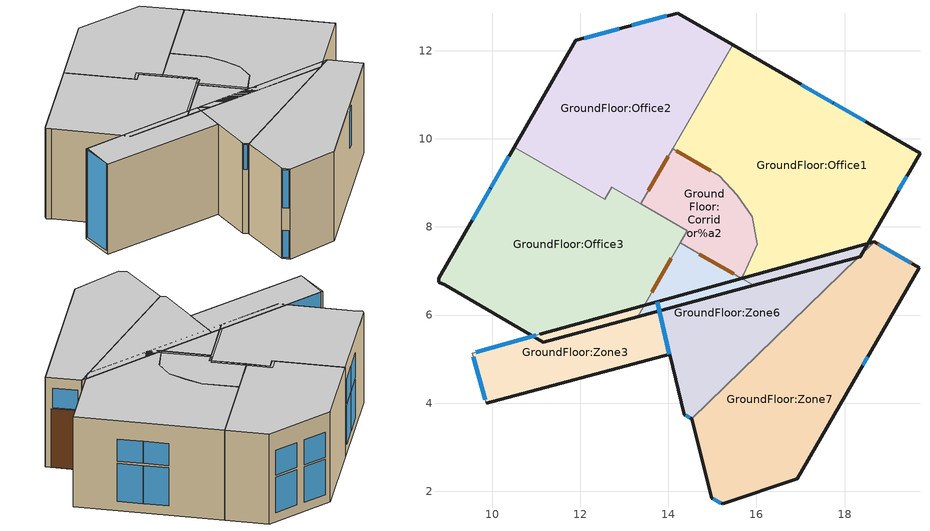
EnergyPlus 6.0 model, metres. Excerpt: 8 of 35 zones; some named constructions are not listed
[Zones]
GroundFloor:Zone7
 floor to Underground:Zone2 (Floor_C): 16.93,2.28 15.23,1.71 14.99,1.85 14.53,3.64 18.67,7.66 19.7,7.07 z0
 wall outside (Ext_Wall): 14.53,3.64 14.99,1.85 15.23,1.71 16.93,2.28 19.7,7.07 18.67,7.66 z0:3.35
 wall to GroundFloor:Zone6 (Int_Part): 18.67,7.66 14.53,3.64 z0:3.35
 window (1001): 18.42,4.86 18.53,5.06 z1.69:3.16; 19.49,7.19 18.78,7.6 z2.24:2.96; 15.02,1.83 15.19,1.73 z0.04:1.05; 15.02,1.83 15.19,1.73 z1.89:3.31
 door (13): 19.53,7.17 18.75,7.62 z0:2.2
 ceiling to FirstFloor:Zone7 (Ceiling_C): 14.99,1.85 15.23,1.71 16.93,2.28 19.7,7.07 18.67,7.66 14.53,3.64 z3.35
GroundFloor:Zone6
 floor to Underground:Zone1 (Floor_C): 18.67,7.66 14.53,3.64 14.36,3.74 14.03,5.09 13.75,6.31 z0
 wall outside (Ext_Wall): 14.03,5.11 14.36,3.74 14.53,3.64 z0:3.35
 wall to GroundFloor:Zone3 (Int_Part): 13.75,6.31 14.03,5.11 z0:3.35
 wall othersidecoefficients (Int_Part): 18.67,7.66 13.75,6.31 z0:3.35
 window inside (1002): 13.75,6.3 14.03,5.11 z0.1:3.35
 window (1001): 14.39,3.72 14.49,3.67 z2.39:3.31
 ceiling to FirstFloor:Zone6 (Ceiling_C): 14.36,3.74 14.53,3.64 18.67,7.66 13.76,6.31 14.03,5.11 z3.35
GroundFloor:Zone3
 floor ground (Floor_C): 14.03,5.11 9.86,4 9.55,5.13 11.08,5.57 13.75,6.31 z0
 wall othersidecoefficients (Int_Part): 9.86,4 14.03,5.11 / 13.75,6.31 11.08,5.57 z0:3.35
 wall to GroundFloor:Zone1 (Int_Part): 11.08,5.57 9.55,5.13 z0:3.35
 wall to GroundFloor:Zone4 (Int_Part): 9.55,5.13 9.86,4 z0:3.35
 window inside (1002): 11,5.55 9.62,5.16 / 9.57,5.06 9.84,4.08 z0.1:3.35
 ceiling to FirstFloor:Zone3 (Ceiling_C): 9.86,4 14.03,5.11 13.75,6.31 11.08,5.57 9.61,5.15 z3.35
GroundFloor:Office3
 floor to UndergroundFloor:Zone1 (Floor_C): 13.3,5.96 11.15,5.39 8.93,6.69 8.78,6.75 8.78,6.84 10.5,9.81 12.56,8.63 12.72,8.91 14.43,7.92 z0
 wall outside (Ext_Wall): 10.5,9.81 8.78,6.84 8.78,6.75 8.93,6.69 z0:3.35
 wall othersidecoefficients (Int_Part): 8.93,6.69 11.15,5.39 13.3,5.96 z0:3.35
 wall to GroundFloor:Corridor%a1 (Int_Part): 13.3,5.96 14.27,7.64 z0:3.35
 wall to GroundFloor:Corridor%a2 (Int_Part): 14.27,7.64 14.43,7.92 13.37,8.53 z0:3.35
 wall to GroundFloor:Office2 (Int_Part): 13.37,8.53 12.72,8.91 12.56,8.63 10.5,9.81 z0:3.35
 window (1001): 10.38,9.6 9.97,8.89 / 9.95,8.87 9.54,8.16 z0.34:1.77; 10.38,9.6 9.97,8.89 / 9.95,8.87 9.54,8.16 z1.85:2.77
 door inside (13): 13.62,6.51 14.07,7.29 z0.1:2.3
 ceiling to FirstFloor:Office10 (Ceiling_C): 8.93,6.69 11.15,5.39 13.19,5.93 14.36,7.96 12.72,8.91 12.56,8.63 10.5,9.81 8.78,6.84 8.78,6.75 z3.35
 ceiling to FirstFloor:Corridor%b1 (Ceiling_C): 13.19,5.93 13.3,5.96 14.32,7.72 14.25,7.76 z3.35
GroundFloor:Corridor%a1
 floor to UndergroundFloor:Zone1 (Floor_C): 15.94,6.67 13.3,5.96 14.27,7.64 z0
 wall to GroundFloor:Office1 (Int_Part): 15.94,6.67 15.66,6.84 z0:3.35
 wall othersidecoefficients (Int_Part): 13.3,5.96 15.94,6.67 z0:3.35
 wall to GroundFloor:Corridor%a2 (Int_Part): 15.66,6.84 14.27,7.64 z0:3.35
 door inside (13): 15.48,6.94 14.7,7.39 z0.1:2.3
 ceiling to FirstFloor:Corridor%b1 (Ceiling_C): 13.3,5.96 15.94,6.67 14.27,7.64 z3.35
GroundFloor:Corridor%a2
 floor to UndergroundFloor:Zone1 (Floor_C): 15.71,6.92 15.66,6.84 14.27,7.64 14.43,7.92 13.37,8.53 14.1,9.78 15.15,9.17 15.56,8.72 15.9,8.24 16.01,7.61 z0
 wall to GroundFloor:Office1 (Int_Part): 15.66,6.84 15.71,6.92 16.01,7.61 15.9,8.24 15.56,8.72 15.15,9.17 14.1,9.78 z0:3.35
 wall to GroundFloor:Office2 (Int_Part): 14.1,9.78 13.37,8.53 z0:3.35
 door inside (13): 14.96,9.28 14.18,9.73 / 14,9.61 13.55,8.83 z0.1:2.3
 ceiling to FirstFloor:Office10 (Ceiling_C): 13.37,8.53 14.36,7.96 14.4,8.03 13.41,8.6 z3.35
 ceiling to FirstFloor:Corridor%b1 (Ceiling_C): 14.27,7.64 15.66,6.84 15.71,6.92 14.32,7.72 z3.35
 ceiling to FirstFloor:Corridor%b2 (Ceiling_C): 14.32,7.72 15.71,6.92 16.01,7.61 15.9,8.24 15.56,8.72 15.15,9.17 14.1,9.78 13.41,8.6 14.4,8.03 14.36,7.96 14.43,7.92 z3.35
GroundFloor:Office2
 floor to UndergroundFloor:Zone1 (Floor_C): 13.37,8.53 12.72,8.91 12.56,8.63 10.5,9.81 11.9,12.24 14.21,12.86 15.46,12.14 z0
 wall outside (Ext_Wall): 15.46,12.14 14.21,12.86 11.9,12.24 10.5,9.81 z0:3.35
 wall to GroundFloor:Office1 (Int_Part): 14.1,9.78 15.46,12.14 z0:3.35
 window (1001): 12.88,12.5 12.09,12.29 / 13.96,12.79 13.17,12.58 z0.34:1.66; 12.88,12.5 12.09,12.29 / 13.96,12.79 13.17,12.58 z1.74:2.66
 ceiling to FirstFloor:Office10 (Ceiling_C): 12.56,8.63 12.72,8.91 13.37,8.53 13.41,8.6 12.67,9.03 12.47,8.67 z3.35
 ceiling to FirstFloor:Office9 (Ceiling_C): 10.5,9.81 12.47,8.67 12.67,9.03 13.41,8.6 15.46,12.14 14.21,12.86 11.9,12.24 z3.35
GroundFloor:Office1
 floor to UndergroundFloor:Zone1 (Floor_C): 18.35,7.32 15.94,6.67 15.66,6.84 15.71,6.92 16.01,7.61 15.9,8.24 15.56,8.72 15.15,9.17 14.1,9.78 15.46,12.14 19.71,9.68 z0
 wall outside (Int_Part): 18.35,7.32 19.71,9.68 z0:3.35
 wall outside (Ext_Wall): 19.71,9.68 15.46,12.14 z0:3.35
 wall othersidecoefficients (Int_Part): 15.94,6.67 18.35,7.32 z0:3.35
 window (1001): 19.22,8.83 19.41,9.15 z1.25:2.12; 18.47,10.4 17.76,10.81 / 17.73,10.82 17.02,11.23 z0.34:1.76; 18.47,10.4 17.76,10.81 / 17.73,10.82 17.02,11.23 z1.84:2.66
 ceiling to FirstFloor:Office8 (Ceiling_C): 15.71,6.92 16.08,6.71 18.35,7.32 19.71,9.68 15.46,12.14 14.1,9.78 15.15,9.17 15.56,8.72 15.9,8.24 16.01,7.61 z3.35
[WindowMaterial:Blind]
20002: Slat Orientation=Horizontal; Slat Width {m}=0.025; Slat Separation {m}=0.01875; Slat Thickness {m}=0.001; Slat Angle {deg}=45; Slat Conductivity {W/m-K}=0.9; Slat Beam Solar Transmittance=0; Front Side Slat Beam Solar Reflectance=0.5; Back Side Slat Beam Solar Reflectance=0.5; Slat Diffuse Solar Transmittance=0; Front Side Slat Diffuse Solar Reflectance=0.5; Back Side Slat Diffuse Solar Reflectance=0.5; Slat Beam Visible Transmittance=0; Front Side Slat Beam Visible Reflectance=0.5; Back Side Slat Beam Visible Reflectance=0.5; Slat Diffuse Visible Transmittance=0; Front Side Slat Diffuse Visible Reflectance=0.5; Back Side Slat Diffuse Visible Reflectance=0.5; Slat Infrared Hemispherical Transmittance=0; Front Side Slat Infrared Hemispherical Emissivity=0.9; Back Side Slat Infrared Hemispherical Emissivity=0.9; Blind to Glass Distance {m}=0.05; Blind Top Opening Multiplier=0.5; Blind Bottom Opening Multiplier=0.5; Blind Left Side Opening Multiplier=0.5; Blind Right Side Opening Multiplier=0.5; Minimum Slat Angle {deg}=0; Maximum Slat Angle {deg}=180
[Schedule:Day:Hourly]
Off: 0, 0, 0, 0, 0, 0, 0, 0, 0, 0, 0, 0, 0, 0, 0, 0, 0, 0, 0, 0, 0, 0, 0, 0
[Schedule:Week:Daily]
Off: Off, Off, Off, Off, Off, Off, Off, Off, Off, Off, Off, Off
[Schedule:Compact]
On: Through: 12/31, For: AllDays, Until: 24:00, 1
Off: Through: 12/31, For: AllDays, Until: 24:00, 0
20002: Through: 12/31, For: Weekdays Weekends SummerDesignDays, Until: 24:00, 22, For: WinterDesignDays, Until: 24:00, 0, For: AllOtherDays, Until: 24:00, 22
[AirflowNetwork:MultiZone:Zone] Venting Availability Schedule=Off
Name | Ventilation Control Mode | Ventilation Control Zone Temperature Setpoint Schedule
GroundFloor:Zone7; GroundFloor:Zone3; GroundFloor:Zone6 | Temperature | 20002
GroundFloor:Office3; GroundFloor:Office1; GroundFloor:Corridor%a1; GroundFloor:Corridor%a2; GroundFloor:Office2 | Constant
[AirflowNetwork:MultiZone:Surface] Window/Door Opening Factor, or Crack Factor=1
GroundFloor:Zone7_Wall_2_0_0: Leakage Component=GroundFloor:Zone7_Wall_2_0_0
GroundFloor:Zone7_Wall_2_0_0_0_0_0_Win: Leakage Component=GroundFloor:Zone7_Wall_2_0_0_0_0_0_Win; Ventilation Control Mode=Temperature; Ventilation Control Zone Temperature Setpoint Schedule=20002; Venting Availability Schedule=Off
GroundFloor:Zone7_Wall_3_0_0: Leakage Component=GroundFloor:Zone7_Wall_3_0_0
GroundFloor:Zone7_Wall_3_0_0_1_0_1_Win: Leakage Component=GroundFloor:Zone7_Wall_3_0_0_1_0_1_Win; Ventilation Control Mode=Temperature; Ventilation Control Zone Temperature Setpoint Schedule=20002; Venting Availability Schedule=Off
GroundFloor:Zone7_Partition_4_0_0: Leakage Component=GroundFloor:Zone7_Partition_4_0_0
GroundFloor:Zone7_Wall_5_0_0: Leakage Component=GroundFloor:Zone7_Wall_5_0_0
GroundFloor:Zone7_Wall_6_0_0: Leakage Component=GroundFloor:Zone7_Wall_6_0_0
GroundFloor:Zone7_Wall_6_0_0_0_0_0_Win: Leakage Component=GroundFloor:Zone7_Wall_6_0_0_0_0_0_Win; Ventilation Control Mode=Temperature; Ventilation Control Zone Temperature Setpoint Schedule=20002; Venting Availability Schedule=Off
GroundFloor:Zone7_Wall_6_0_0_1_0_1_Win: Leakage Component=GroundFloor:Zone7_Wall_6_0_0_1_0_1_Win; Ventilation Control Mode=Temperature; Ventilation Control Zone Temperature Setpoint Schedule=20002; Venting Availability Schedule=Off
GroundFloor:Zone7_Wall_7_0_0: Leakage Component=GroundFloor:Zone7_Wall_7_0_0
GroundFloor:Zone3_Partition_3_0_0: Leakage Component=GroundFloor:Zone3_Partition_3_0_0
GroundFloor:Zone3_Partition_3_0_0_0_0_0_Hole: Leakage Component=GroundFloor:Zone3_Partition_3_0_0_0_0_0_Hole; Ventilation Control Mode=Constant
GroundFloor:Zone3_Partition_5_0_0: Leakage Component=GroundFloor:Zone3_Partition_5_0_0
GroundFloor:Zone3_Partition_5_0_0_0_0_0_Hole: Leakage Component=GroundFloor:Zone3_Partition_5_0_0_0_0_0_Hole; Ventilation Control Mode=Constant
GroundFloor:Zone3_Partition_6_0_0: Leakage Component=GroundFloor:Zone3_Partition_6_0_0
GroundFloor:Zone3_Partition_6_0_0_0_0_0_Hole: Leakage Component=GroundFloor:Zone3_Partition_6_0_0_0_0_0_Hole; Ventilation Control Mode=Constant
GroundFloor:Zone6_Wall_5_0_0: Leakage Component=GroundFloor:Zone6_Wall_5_0_0
GroundFloor:Zone6_Wall_6_0_0: Leakage Component=GroundFloor:Zone6_Wall_6_0_0
GroundFloor:Zone6_Wall_6_0_0_0_0_0_Win: Leakage Component=GroundFloor:Zone6_Wall_6_0_0_0_0_0_Win; Ventilation Control Mode=Temperature; Ventilation Control Zone Temperature Setpoint Schedule=20002; Venting Availability Schedule=Off
GroundFloor:Office3_Floor_0_0_0: Leakage Component=GroundFloor:Office3_Floor_0_0_0
GroundFloor:Office3_Ceiling_1_0_0: Leakage Component=GroundFloor:Office3_Ceiling_1_0_0
GroundFloor:Office3_Ceiling_1_1_0: Leakage Component=GroundFloor:Office3_Ceiling_1_1_0
GroundFloor:Office3_Partition_4_0_0: Leakage Component=GroundFloor:Office3_Partition_4_0_0
GroundFloor:Office3_Partition_5_0_0: Leakage Component=GroundFloor:Office3_Partition_5_0_0
GroundFloor:Office3_Partition_6_0_0: Leakage Component=GroundFloor:Office3_Partition_6_0_0
GroundFloor:Office3_Partition_7_0_0: Leakage Component=GroundFloor:Office3_Partition_7_0_0
GroundFloor:Office3_Partition_8_0_0: Leakage Component=GroundFloor:Office3_Partition_8_0_0
GroundFloor:Office3_Partition_9_0_0: Leakage Component=GroundFloor:Office3_Partition_9_0_0
GroundFloor:Office3_Wall_10_0_0: Leakage Component=GroundFloor:Office3_Wall_10_0_0
GroundFloor:Office3_Wall_10_0_0_0_0_0_Win: Leakage Component=GroundFloor:Office3_Wall_10_0_0_0_0_0_Win; Ventilation Control Mode=Constant; Venting Availability Schedule=Off
GroundFloor:Office3_Wall_10_0_0_1_0_1_Win: Leakage Component=GroundFloor:Office3_Wall_10_0_0_1_0_1_Win; Ventilation Control Mode=Constant; Venting Availability Schedule=Off
GroundFloor:Office3_Wall_10_0_0_2_0_2_Win: Leakage Component=GroundFloor:Office3_Wall_10_0_0_2_0_2_Win; Ventilation Control Mode=Constant; Venting Availability Schedule=Off
GroundFloor:Office3_Wall_10_0_0_3_0_3_Win: Leakage Component=GroundFloor:Office3_Wall_10_0_0_3_0_3_Win; Ventilation Control Mode=Constant; Venting Availability Schedule=Off
GroundFloor:Office3_Wall_11_0_0: Leakage Component=GroundFloor:Office3_Wall_11_0_0
GroundFloor:Office3_Wall_12_0_0: Leakage Component=GroundFloor:Office3_Wall_12_0_0
GroundFloor:Office1_Floor_0_0_0: Leakage Component=GroundFloor:Office1_Floor_0_0_0
GroundFloor:Office1_Ceiling_1_0_0: Leakage Component=GroundFloor:Office1_Ceiling_1_0_0
GroundFloor:Office1_Wall_3_0_0: Leakage Component=GroundFloor:Office1_Wall_3_0_0
GroundFloor:Office1_Wall_3_0_0_0_0_0_Win: Leakage Component=GroundFloor:Office1_Wall_3_0_0_0_0_0_Win; Ventilation Control Mode=Constant; Venting Availability Schedule=Off
GroundFloor:Office1_Wall_4_0_0: Leakage Component=GroundFloor:Office1_Wall_4_0_0
GroundFloor:Office1_Wall_4_0_0_0_0_0_Win: Leakage Component=GroundFloor:Office1_Wall_4_0_0_0_0_0_Win; Ventilation Control Mode=Constant; Venting Availability Schedule=Off
GroundFloor:Office1_Wall_4_0_0_1_0_1_Win: Leakage Component=GroundFloor:Office1_Wall_4_0_0_1_0_1_Win; Ventilation Control Mode=Constant; Venting Availability Schedule=Off
GroundFloor:Office1_Wall_4_0_0_2_0_2_Win: Leakage Component=GroundFloor:Office1_Wall_4_0_0_2_0_2_Win; Ventilation Control Mode=Constant; Venting Availability Schedule=Off
GroundFloor:Office1_Wall_4_0_0_3_0_3_Win: Leakage Component=GroundFloor:Office1_Wall_4_0_0_3_0_3_Win; Ventilation Control Mode=Constant; Venting Availability Schedule=Off
GroundFloor:Office1_Partition_5_0_0: Leakage Component=GroundFloor:Office1_Partition_5_0_0
GroundFloor:Office1_Partition_6_0_0: Leakage Component=GroundFloor:Office1_Partition_6_0_0
GroundFloor:Office1_Partition_7_0_0: Leakage Component=GroundFloor:Office1_Partition_7_0_0
GroundFloor:Office1_Partition_8_0_0: Leakage Component=GroundFloor:Office1_Partition_8_0_0
GroundFloor:Office1_Partition_9_0_0: Leakage Component=GroundFloor:Office1_Partition_9_0_0
GroundFloor:Office1_Partition_10_0_0: Leakage Component=GroundFloor:Office1_Partition_10_0_0
GroundFloor:Office1_Partition_11_0_0: Leakage Component=GroundFloor:Office1_Partition_11_0_0
GroundFloor:Office1_Partition_12_0_0: Leakage Component=GroundFloor:Office1_Partition_12_0_0
GroundFloor:Corridor%a1_Floor_0_0_0: Leakage Component=GroundFloor:Corridor%a1_Floor_0_0_0
GroundFloor:Corridor%a1_Ceiling_1_0_0: Leakage Component=GroundFloor:Corridor%a1_Ceiling_1_0_0
GroundFloor:Corridor%a1_Partition_4_0_0: Leakage Component=GroundFloor:Corridor%a1_Partition_4_0_0
GroundFloor:Corridor%a2_Floor_0_0_0: Leakage Component=GroundFloor:Corridor%a2_Floor_0_0_0
GroundFloor:Corridor%a2_Ceiling_1_0_0: Leakage Component=GroundFloor:Corridor%a2_Ceiling_1_0_0
GroundFloor:Corridor%a2_Ceiling_1_1_0: Leakage Component=GroundFloor:Corridor%a2_Ceiling_1_1_0
GroundFloor:Corridor%a2_Ceiling_1_2_0: Leakage Component=GroundFloor:Corridor%a2_Ceiling_1_2_0
GroundFloor:Corridor%a2_Partition_9_0_0: Leakage Component=GroundFloor:Corridor%a2_Partition_9_0_0
GroundFloor:Office2_Floor_0_0_0: Leakage Component=GroundFloor:Office2_Floor_0_0_0
GroundFloor:Office2_Ceiling_1_0_0: Leakage Component=GroundFloor:Office2_Ceiling_1_0_0
GroundFloor:Office2_Ceiling_1_1_0: Leakage Component=GroundFloor:Office2_Ceiling_1_1_0
GroundFloor:Office2_Wall_5_0_0: Leakage Component=GroundFloor:Office2_Wall_5_0_0
GroundFloor:Office2_Wall_6_0_0: Leakage Component=GroundFloor:Office2_Wall_6_0_0
GroundFloor:Office2_Wall_6_0_0_0_0_0_Win: Leakage Component=GroundFloor:Office2_Wall_6_0_0_0_0_0_Win; Ventilation Control Mode=Constant; Venting Availability Schedule=Off
GroundFloor:Office2_Wall_6_0_0_1_0_1_Win: Leakage Component=GroundFloor:Office2_Wall_6_0_0_1_0_1_Win; Ventilation Control Mode=Constant; Venting Availability Schedule=Off
GroundFloor:Office2_Wall_6_0_0_2_0_2_Win: Leakage Component=GroundFloor:Office2_Wall_6_0_0_2_0_2_Win; Ventilation Control Mode=Constant; Venting Availability Schedule=Off
GroundFloor:Office2_Wall_6_0_0_3_0_3_Win: Leakage Component=GroundFloor:Office2_Wall_6_0_0_3_0_3_Win; Ventilation Control Mode=Constant; Venting Availability Schedule=Off
GroundFloor:Office2_Wall_7_0_0: Leakage Component=GroundFloor:Office2_Wall_7_0_0
GroundFloor:Office1_Partition_6_0_0_0_0_0_Door: Leakage Component=GroundFloor:Office1_Partition_6_0_0_0_0_0_Door; Ventilation Control Mode=Constant; Venting Availability Schedule=Off
GroundFloor:Office2_Partition_3_0_0_0_0_0_Door_10031: Leakage Component=GroundFloor:Office2_Partition_3_0_0_0_0_0_Door_10031; Ventilation Control Mode=Constant; Venting Availability Schedule=Off
GroundFloor:Office3_Partition_4_0_0_0_0_0_Door: Leakage Component=GroundFloor:Office3_Partition_4_0_0_0_0_0_Door; Ventilation Control Mode=Constant; Venting Availability Schedule=Off
GroundFloor:Corridor%a1_Partition_4_0_0_0_0_0_Door: Leakage Component=GroundFloor:Corridor%a1_Partition_4_0_0_0_0_0_Door; Ventilation Control Mode=Constant; Venting Availability Schedule=On
[AirflowNetwork:MultiZone:Surface:Crack] Reference Crack Conditions=Reference Crack Conditions
Name | Air Mass Flow Coefficient at Reference Conditions {kg/s} | Air Mass Flow Exponent
GroundFloor:Zone7_Wall_2_0_0 | 0.0018193 | 0.7
GroundFloor:Zone7_Wall_3_0_0 | 0.0001397 | 0.7
GroundFloor:Zone7_Partition_4_0_0 | 0.0580402 | 0.75
GroundFloor:Zone7_Wall_5_0_0 | 0.0006205 | 0.7
GroundFloor:Zone7_Wall_6_0_0 | 4.62e-05 | 0.7
GroundFloor:Zone7_Wall_7_0_0 | 0.0006009 | 0.7
GroundFloor:Zone3_Wall_2_0_0 | 0.0014433 | 0.7
GroundFloor:Zone3_Partition_3_0_0 | 0.0004791 | 0.75
GroundFloor:Zone3_Wall_4_0_0 | 0.0009296 | 0.7
GroundFloor:Zone3_Partition_5_0_0 | 0.0020109 | 0.75
GroundFloor:Zone3_Partition_6_0_0 | 0.001906 | 0.75
GroundFloor:Zone6_Wall_3_0_0 | 0.001711 | 0.7
GroundFloor:Zone6_Wall_5_0_0 | 0.0004718 | 0.7
GroundFloor:Zone6_Wall_6_0_0 | 0.000058 | 0.7
GroundFloor:Office3_Floor_0_0_0 | 0.0131762 | 0.7
GroundFloor:Office3_Ceiling_1_0_0 | 0.0130095 | 0.7
GroundFloor:Office3_Ceiling_1_1_0 | 0.0001504 | 0.7
GroundFloor:Office3_Wall_2_0_0 | 0.0008643 | 0.7
GroundFloor:Office3_Wall_3_0_0 | 0.0007446 | 0.7
GroundFloor:Office3_Partition_4_0_0 | 0.0134783 | 0.75
GroundFloor:Office3_Partition_5_0_0 | 0.0032662 | 0.75
GroundFloor:Office3_Partition_6_0_0 | 0.0122514 | 0.75
GroundFloor:Office3_Partition_7_0_0 | 0.0076053 | 0.75
GroundFloor:Office3_Partition_8_0_0 | 0.0032663 | 0.75
GroundFloor:Office3_Partition_9_0_0 | 0.0238846 | 0.75
GroundFloor:Office3_Wall_10_0_0 | 0.0007652 | 0.7
GroundFloor:Office3_Wall_11_0_0 | 3.04e-05 | 0.7
GroundFloor:Office3_Wall_12_0_0 | 5.19e-05 | 0.7
GroundFloor:Office1_Floor_0_0_0 | 0.0145058 | 0.7
GroundFloor:Office1_Ceiling_1_0_0 | 0.014472 | 0.7
GroundFloor:Office1_Wall_2_0_0 | 0.0008367 | 0.7
GroundFloor:Office1_Wall_3_0_0 | 0.0008804 | 0.7
GroundFloor:Office1_Wall_4_0_0 | 0.0012789 | 0.7
GroundFloor:Office1_Partition_5_0_0 | 0.0273788 | 0.75
GroundFloor:Office1_Partition_6_0_0 | 0.0063114 | 0.75
GroundFloor:Office1_Partition_7_0_0 | 0.0061177 | 0.75
GroundFloor:Office1_Partition_8_0_0 | 0.0059438 | 0.75
GroundFloor:Office1_Partition_9_0_0 | 0.0063705 | 0.75
GroundFloor:Office1_Partition_10_0_0 | 0.00759 | 0.75
GroundFloor:Office1_Partition_11_0_0 | 0.001005 | 0.75
GroundFloor:Office1_Partition_12_0_0 | 0.0032778 | 0.75
GroundFloor:Corridor%a1_Floor_0_0_0; GroundFloor:Corridor%a1_Ceiling_1_0_0 | 0.0016781 | 0.7
GroundFloor:Corridor%a1_Wall_2_0_0 | 0.0009149 | 0.7
GroundFloor:Corridor%a1_Partition_4_0_0 | 0.0101786 | 0.75
GroundFloor:Corridor%a2_Floor_0_0_0 | 0.0035986 | 0.7
GroundFloor:Corridor%a2_Ceiling_1_0_0 | 8.34e-05 | 0.7
GroundFloor:Corridor%a2_Ceiling_1_1_0 | 0.0001443 | 0.7
GroundFloor:Corridor%a2_Ceiling_1_2_0 | 0.0033709 | 0.7
GroundFloor:Corridor%a2_Partition_9_0_0 | 0.0085539 | 0.75
GroundFloor:Office2_Floor_0_0_0 | 0.0111584 | 0.7
GroundFloor:Office2_Ceiling_1_0_0 | 9.14e-05 | 0.7
GroundFloor:Office2_Ceiling_1_1_0 | 0.011067 | 0.7
GroundFloor:Office2_Wall_5_0_0 | 0.0004833 | 0.7
GroundFloor:Office2_Wall_6_0_0 | 0.0004328 | 0.7
GroundFloor:Office2_Wall_7_0_0 | 0.0009383 | 0.7
[AirflowNetwork:MultiZone:Component:DetailedOpening] Type of Rectanguler Large Vertical Opening (LVO)=1; Extra Crack Length or Height of Pivoting Axis {m}=0; Number of Sets of Opening Factor Data=2; Opening Factor 1=0; Discharge Coefficient for Opening Factor 1=0.65; Width Factor for Opening Factor 1=0; Height Factor for Opening Factor 1=1; Start Height Factor for Opening Factor 1=0; Opening Factor 2=1; Discharge Coefficient for Opening Factor 2=0.65; Height Factor for Opening Factor 2=1; Start Height Factor for Opening Factor 2=0; Opening Factor 3=0; Discharge Coefficient for Opening Factor 3=0; Width Factor for Opening Factor 3=0; Height Factor for Opening Factor 3=0; Start Height Factor for Opening Factor 3=0; Opening Factor 4=0; Discharge Coefficient for Opening Factor 4=0; Width Factor for Opening Factor 4=0; Height Factor for Opening Factor 4=0; Start Height Factor for Opening Factor 4=0
Name | Air Mass Flow Coefficient When Opening is Closed {kg/s-m} | Air Mass Flow Exponent When Opening is Closed | Width Factor for Opening Factor 2
GroundFloor:Zone7_Wall_2_0_0_0_0_0_Win; GroundFloor:Zone7_Wall_3_0_0_1_0_1_Win; GroundFloor:Zone7_Wall_6_0_0_0_0_0_Win; GroundFloor:Zone7_Wall_6_0_0_1_0_1_Win; GroundFloor:Zone6_Wall_6_0_0_0_0_0_Win; GroundFloor:Office3_Wall_10_0_0_0_0_0_Win; GroundFloor:Office3_Wall_10_0_0_1_0_1_Win; GroundFloor:Office3_Wall_10_0_0_2_0_2_Win; GroundFloor:Office3_Wall_10_0_0_3_0_3_Win; GroundFloor:Office1_Wall_3_0_0_0_0_0_Win; GroundFloor:Office1_Wall_4_0_0_0_0_0_Win; GroundFloor:Office1_Wall_4_0_0_1_0_1_Win; GroundFloor:Office1_Wall_4_0_0_2_0_2_Win; GroundFloor:Office1_Wall_4_0_0_3_0_3_Win; GroundFloor:Office2_Wall_6_0_0_0_0_0_Win; GroundFloor:Office2_Wall_6_0_0_1_0_1_Win; GroundFloor:Office2_Wall_6_0_0_2_0_2_Win; GroundFloor:Office2_Wall_6_0_0_3_0_3_Win; GroundFloor:Office1_Partition_6_0_0_0_0_0_Door; GroundFloor:Office2_Partition_3_0_0_0_0_0_Door_10031; GroundFloor:Office3_Partition_4_0_0_0_0_0_Door; GroundFloor:Corridor%a1_Partition_4_0_0_0_0_0_Door | 0.00014 | 0.65 | 1e-08
GroundFloor:Zone3_Partition_3_0_0_0_0_0_Hole; GroundFloor:Zone3_Partition_5_0_0_0_0_0_Hole; GroundFloor:Zone3_Partition_6_0_0_0_0_0_Hole | 1e-08 | 1 | 1
[AirflowNetwork:MultiZone:ExternalNode]
Name | External Node Height {m} | Wind Pressure Coefficient Values Object
GroundFloor:Zone7_Wall_2_0_0 | 2.23 | GroundFloor:Zone7_Wall_2_0_0
GroundFloor:Zone7_Wall_2_0_0_0_0_0_Win | 3.23 | GroundFloor:Zone7_Wall_2_0_0_0_0_0_Win
GroundFloor:Zone7_Wall_3_0_0 | 2.23 | GroundFloor:Zone7_Wall_3_0_0
GroundFloor:Zone7_Wall_3_0_0_1_0_1_Win | 3.47 | GroundFloor:Zone7_Wall_3_0_0_1_0_1_Win
GroundFloor:Zone7_Wall_5_0_0 | 2.23 | GroundFloor:Zone7_Wall_5_0_0
GroundFloor:Zone7_Wall_6_0_0 | 2.23 | GroundFloor:Zone7_Wall_6_0_0
GroundFloor:Zone7_Wall_6_0_0_0_0_0_Win | 0.73 | GroundFloor:Zone7_Wall_6_0_0_0_0_0_Win
GroundFloor:Zone7_Wall_6_0_0_1_0_1_Win | 3.47 | GroundFloor:Zone7_Wall_6_0_0_1_0_1_Win
GroundFloor:Zone7_Wall_7_0_0 | 2.23 | GroundFloor:Zone7_Wall_7_0_0
GroundFloor:Zone6_Wall_5_0_0 | 2.23 | GroundFloor:Zone6_Wall_5_0_0
GroundFloor:Zone6_Wall_6_0_0 | 2.23 | GroundFloor:Zone6_Wall_6_0_0
GroundFloor:Zone6_Wall_6_0_0_0_0_0_Win | 3.8 | GroundFloor:Zone6_Wall_6_0_0_0_0_0_Win
GroundFloor:Office3_Wall_10_0_0 | 2.23 | GroundFloor:Office3_Wall_10_0_0
GroundFloor:Office3_Wall_10_0_0_0_0_0_Win | 1.4 | GroundFloor:Office3_Wall_10_0_0_0_0_0_Win
GroundFloor:Office3_Wall_10_0_0_1_0_1_Win | 1.4 | GroundFloor:Office3_Wall_10_0_0_1_0_1_Win
GroundFloor:Office3_Wall_10_0_0_2_0_2_Win | 3.08 | GroundFloor:Office3_Wall_10_0_0_2_0_2_Win
GroundFloor:Office3_Wall_10_0_0_3_0_3_Win | 3.08 | GroundFloor:Office3_Wall_10_0_0_3_0_3_Win
GroundFloor:Office3_Wall_11_0_0 | 2.23 | GroundFloor:Office3_Wall_11_0_0
GroundFloor:Office3_Wall_12_0_0 | 2.23 | GroundFloor:Office3_Wall_12_0_0
GroundFloor:Office1_Wall_3_0_0 | 2.23 | GroundFloor:Office1_Wall_3_0_0
GroundFloor:Office1_Wall_3_0_0_0_0_0_Win | 2.24 | GroundFloor:Office1_Wall_3_0_0_0_0_0_Win
GroundFloor:Office1_Wall_4_0_0 | 2.23 | GroundFloor:Office1_Wall_4_0_0
GroundFloor:Office1_Wall_4_0_0_0_0_0_Win | 1.4 | GroundFloor:Office1_Wall_4_0_0_0_0_0_Win
GroundFloor:Office1_Wall_4_0_0_1_0_1_Win | 1.4 | GroundFloor:Office1_Wall_4_0_0_1_0_1_Win
GroundFloor:Office1_Wall_4_0_0_2_0_2_Win | 3 | GroundFloor:Office1_Wall_4_0_0_2_0_2_Win
GroundFloor:Office1_Wall_4_0_0_3_0_3_Win | 3 | GroundFloor:Office1_Wall_4_0_0_3_0_3_Win
GroundFloor:Office2_Wall_5_0_0 | 2.23 | GroundFloor:Office2_Wall_5_0_0
GroundFloor:Office2_Wall_6_0_0 | 2.23 | GroundFloor:Office2_Wall_6_0_0
GroundFloor:Office2_Wall_6_0_0_0_0_0_Win | 1.33 | GroundFloor:Office2_Wall_6_0_0_0_0_0_Win
GroundFloor:Office2_Wall_6_0_0_1_0_1_Win | 1.33 | GroundFloor:Office2_Wall_6_0_0_1_0_1_Win
GroundFloor:Office2_Wall_6_0_0_2_0_2_Win | 2.93 | GroundFloor:Office2_Wall_6_0_0_2_0_2_Win
GroundFloor:Office2_Wall_6_0_0_3_0_3_Win | 2.93 | GroundFloor:Office2_Wall_6_0_0_3_0_3_Win
GroundFloor:Office2_Wall_7_0_0 | 2.23 | GroundFloor:Office2_Wall_7_0_0
[AirflowNetwork:MultiZone:WindPressureCoefficientValues] AirflowNetwork:MultiZone:WindPressureCoefficientArray=Cp Data
Name | Wind Pressure Coefficient Value 1 | Wind Pressure Coefficient Value 2 | Wind Pressure Coefficient Value 3 | Wind Pressure Coefficient Value 4 | Wind Pressure Coefficient Value 5 | Wind Pressure Coefficient Value 6 | Wind Pressure Coefficient Value 7 | Wind Pressure Coefficient Value 8
GroundFloor:Zone7_Wall_2_0_0; GroundFloor:Zone7_Wall_2_0_0_0_0_0_Win; GroundFloor:Office1_Wall_3_0_0; GroundFloor:Office1_Wall_3_0_0_0_0_0_Win | -.3333 | -.1667 | 0.2 | 0.3 | -.0333 | -.3167 | -.3 | -.25
GroundFloor:Zone7_Wall_3_0_0; GroundFloor:Zone7_Wall_3_0_0_1_0_1_Win; GroundFloor:Office1_Wall_4_0_0; GroundFloor:Office1_Wall_4_0_0_0_0_0_Win; GroundFloor:Office1_Wall_4_0_0_1_0_1_Win; GroundFloor:Office1_Wall_4_0_0_2_0_2_Win; GroundFloor:Office1_Wall_4_0_0_3_0_3_Win; GroundFloor:Office2_Wall_5_0_0 | 0.2 | 0.3 | -.0333 | -.3167 | -.3 | -.25 | -.3333 | -.1667
GroundFloor:Zone7_Wall_5_0_0 | -.3159 | -.3024 | -.2476 | -.3341 | -.173 | 0.1952 | 0.3048 | -.027
GroundFloor:Zone7_Wall_6_0_0; GroundFloor:Zone7_Wall_6_0_0_0_0_0_Win; GroundFloor:Zone7_Wall_6_0_0_1_0_1_Win | -.297 | -.253 | -.3323 | -.1586 | 0.2061 | 0.2939 | -.0414 | -.3177
GroundFloor:Zone7_Wall_7_0_0 | -.262 | -.3293 | -.1347 | 0.224 | 0.276 | -.0653 | -.3207 | -.288
GroundFloor:Zone3_Wall_2_0_0 | -.2497 | -.3334 | -.1675 | 0.1994 | 0.3006 | -.0325 | -.3166 | -.3003
GroundFloor:Zone3_Wall_4_0_0; GroundFloor:Zone6_Wall_3_0_0 | 0.2972 | -.0371 | -.3171 | -.2986 | -.2514 | -.3329 | -.1629 | 0.2028
GroundFloor:Zone6_Wall_5_0_0 | -.315 | -.3049 | -.2451 | -.335 | -.1799 | 0.1901 | 0.3099 | -.0201
GroundFloor:Zone6_Wall_6_0_0; GroundFloor:Zone6_Wall_6_0_0_0_0_0_Win | -.3 | -.25 | -.3333 | -.1667 | 0.2 | 0.3 | -.0333 | -.3167
GroundFloor:Office3_Wall_2_0_0 | -.3011 | -.2489 | -.3337 | -.1695 | 0.1979 | 0.3021 | -.0305 | -.3163
GroundFloor:Office3_Wall_3_0_0; GroundFloor:Office1_Wall_2_0_0; GroundFloor:Corridor%a1_Wall_2_0_0 | -.2501 | -.3333 | -.1664 | 0.2002 | 0.2998 | -.0336 | -.3167 | -.2999
GroundFloor:Office3_Wall_10_0_0; GroundFloor:Office3_Wall_10_0_0_0_0_0_Win; GroundFloor:Office3_Wall_10_0_0_1_0_1_Win; GroundFloor:Office3_Wall_10_0_0_2_0_2_Win; GroundFloor:Office3_Wall_10_0_0_3_0_3_Win; GroundFloor:Office2_Wall_7_0_0 | -.0333 | -.3167 | -.3 | -.25 | -.3333 | -.1667 | 0.2 | 0.3
GroundFloor:Office3_Wall_11_0_0 | -.3024 | -.3427 | -.2073 | -.3476 | -.2806 | 0.1146 | 0.3854 | 0.0806
GroundFloor:Office3_Wall_12_0_0 | -.274 | -.276 | -.3247 | -.0972 | 0.2521 | 0.2479 | -.1028 | -.3253
GroundFloor:Office2_Wall_6_0_0; GroundFloor:Office2_Wall_6_0_0_0_0_0_Win; GroundFloor:Office2_Wall_6_0_0_1_0_1_Win; GroundFloor:Office2_Wall_6_0_0_2_0_2_Win; GroundFloor:Office2_Wall_6_0_0_3_0_3_Win | 0.3 | -.0333 | -.3167 | -.3 | -.25 | -.3333 | -.1667 | 0.2
